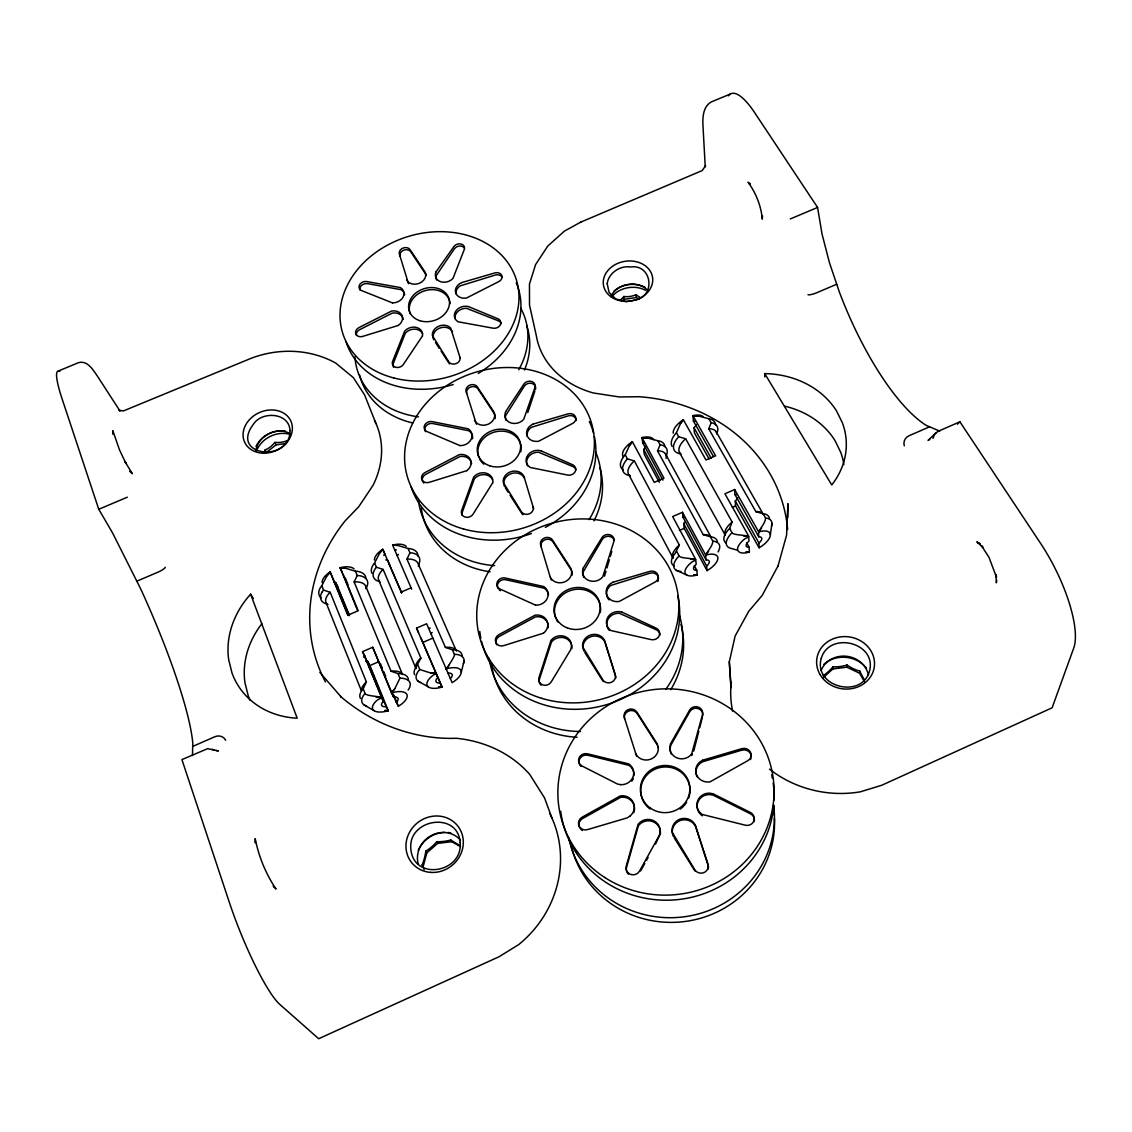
<?xml version="1.0" encoding="UTF-8"?>
<svg xmlns="http://www.w3.org/2000/svg" width="1132" height="1132" viewBox="0 0 1132 1132"><rect width="100%" height="100%" fill="white"/><g stroke="black" fill="none" stroke-linecap="round" stroke-linejoin="round"><path stroke-width="1.5" d="M787.83 517.437L787.886 503.655L786.57 535.238L777.882 566.524L778.123 565.717L762.232 595.361L748.776 611.238L735.149 635.986L729.305 661.824L730.961 687.761M192.482 755.525L192.78 743.271A160.56 25.442 66.2 0 0 140.566 588.626L112.549 532.903L98.767 509.287L62.161 399.072A72.505 9.778 65.5 0 1 59.798 371.48M822.964 677.87L832.897 668.955L833.039 666.776A15.975 6.198 -9.3 0 0 847.033 665.008A16.117 5.886 28.7 0 0 859.796 671.078A16.046 3.481 64.5 0 0 864.169 679.384M864.593 681.988L859.584 673.243L846.849 667.187L847.033 665.008M255.478 840.878L255.294 842.774L255.195 838.671C258.719 856.5 265.85 873.961 276.024 889.03L273.208 886.087L274.623 887.191M859.584 673.243L859.796 671.078M770.326 534.898L771.967 523.479M996.726 580.306L996.344 582.81L995.99 574.745L996.514 577.278L989.014 557.383L981.444 545.61L983.043 547.548L976.831 541.761L980.114 543.742L977.977 543.105M666.055 458.446L666.989 453.451A24.536 11.858 -28.3 0 0 662.036 445.145L660.069 444.791L657.862 440.758L647.023 437.886L642 437.645L642.721 442.853L662.913 480.152M461.262 672.323L464.092 660.947M693.718 751.124L698.84 731.102M699.703 727.763L702.264 717.745M460.611 846.708L451.725 841.699L437.73 843.397L426.849 852.835L423.198 866.475L422.179 864.82A16.471 4.019 -78.7 0 0 425.83 851.137A16.329 5.66 -42.3 0 0 436.74 841.684A16.117 5.264 -4.1 0 0 450.777 839.972A16.145 2.901 32.7 0 0 458.885 844.868M418.345 566.382L419.25 563.142A24.876 12.155 -23.3 0 0 412.246 552.982L409.94 552.77L408.072 548.511L397.573 545.398L392.62 545.1L411.694 589.206M604.53 576.174L605.988 571.236M606.95 567.953L609.37 559.717M610.346 556.42L611.804 551.482M932.895 438.381L934.735 434.08L938.074 431.349L959.894 421.812L1040.733 543.586A82.452 26.772 63.5 0 1 1073.73 648.07L1052.123 707.797L881.757 785.254L860.447 791.792A107.13 97.508 9.4 0 1 769.534 769.166M713.372 456.366L693.392 421.005L692.926 415.699L697.977 415.925L708.873 418.741L711.151 422.745L708.731 428.787L755.865 511.636L763.138 513.787L765.586 518.074C765.161 525.22 757.011 529.592 758.794 536.794L760.265 536.908A8.745 3.665 -28.8 0 1 760.393 541.634L758.964 543.006L759.091 547.803L762.331 545.695A18.211 7.627 -28.8 0 0 761.977 531.149L758.85 531.799M726.164 543.091A25.371 10.825 -28.8 0 1 727.834 530.356L729.659 528.446L732.121 522.022L685.638 438.749L678.676 436.754L676.441 432.735L680.53 423.439L683.403 419.802L705.958 459.974L715.608 455.786L692.926 415.699L697.977 415.925M660.069 444.791L657.551 450.89L703.227 534.658L710.457 536.851L712.835 541.181C712.452 548.341 703.793 552.713 706.113 559.915L707.627 560A8.731 3.693 -28 0 1 708.024 564.627L706.637 565.986L707.047 570.67L710.259 568.561A18.211 7.698 -28 0 0 709.071 554.355L705.873 555.02M527.781 412.515L534.912 391.035M674.021 565.943A25.371 10.91 -28 0 1 675.026 553.463L679.356 545.1L634.345 460.922L627.411 458.885L625.246 454.823L629.491 445.442L632.42 441.777L654.268 482.388L663.975 478.171L642 437.645L647.023 437.886M409.94 552.77L406.954 559.137L445.4 647.419L452.39 649.782L454.399 654.353C455.885 656.404 439.046 678.705 449.432 664.809M414.609 674.7A25.739 11.193 -23.6 0 1 416.293 666.706L420.878 658.131L383.125 569.424L376.432 567.231L374.621 562.944L379.588 553.152L382.786 549.331L384.88 554.029L383.748 555.359M326.936 575.848L330.176 572L347.765 615.256L357.797 610.912L340.067 567.74L345.019 568.052L355.448 571.207L357.231 575.523L354.132 581.947L391.035 671.191L397.983 673.597L399.907 678.21L394.785 688.765L391.446 692.883L372.711 647.249L362.565 651.664L383.352 701.515L382.177 702.788A8.915 3.792 -22.8 0 0 384.314 706.736L386.139 706.693L388.276 710.712L384.597 711.618A18.579 7.91 -22.8 0 1 372.824 709.311A18.579 7.91 -22.8 0 1 378.046 699.505C388.219 695.713 366.683 697.086 365.07 693.463L363.202 688.808L366.386 681.973L330.19 592.291L323.54 590.055L321.799 585.725L326.936 575.848L330.176 572L348.132 614.902M761.751 217.302L762.515 215.816L762.303 219.155C761.1 205.882 755.935 192.907 748.04 182.21L750.261 184.063L748.634 183.313M691.85 755.426L692.473 754.28M640.613 870.947L644.773 863.461M646.429 860.476L648.098 857.476M655.57 844.005L660.423 833.506A12.197 11.773 -8 0 0 638.377 825.794L626.534 867.437A7.202 7.018 -13.1 0 0 628.486 874.173M321.799 585.725L320.441 587.536A24.989 12.226 -22.2 0 0 321.219 597.866M761.567 527.993L758.666 531.884L734.696 489.533L724.933 493.778L748.747 536.228L748.945 541.124L747.516 542.497A8.745 3.665 -28.8 0 0 747.7 547.209L749.172 547.308L749.356 552.091L746.087 552.826A18.211 7.627 -28.8 0 1 737.583 549.218A18.211 7.627 -28.8 0 1 745.479 538.393C756.204 534.431 733.805 536.158 732.05 532.762L729.659 528.446M322.181 591.866L323.54 590.055M708.66 551.185L705.689 555.105L682.469 512.287L672.649 516.56L695.727 559.477L696.194 564.26L694.807 565.632A8.731 3.693 -28 0 0 695.274 570.231L696.803 570.302L697.255 574.971L693.93 575.735A18.211 7.698 -28 0 1 684.959 572.325A18.211 7.698 -28 0 1 692.473 561.628C703.128 557.694 680.856 559.378 679.115 555.939L676.795 551.581M374.621 562.944L373.206 564.783A24.847 12.197 -23.2 0 0 371.876 573.216M376.432 567.231L375.017 569.056A24.876 12.155 -23.3 0 0 377.748 581.098M680.53 423.439L683.403 419.802M629.491 445.442L632.42 441.777M394.785 688.765L391.446 692.883L393.596 697.015L395.422 696.987A8.915 3.792 -22.8 0 1 397.474 700.963L396.299 702.236L398.393 706.269L401.464 704.203A18.579 7.91 -22.8 0 0 395.195 691.992L391.644 692.798M363.202 688.808L361.745 690.577A25.895 11.221 -22.7 0 0 360.457 698.416M365.07 693.463L363.613 695.232A25.937 11.179 -22.7 0 0 366.584 706.099M379.588 553.152L382.786 549.331L401.662 592.97M417.807 664.923L419.76 669.521L418.246 671.304A25.767 11.15 -23.6 0 0 420.51 682.455M397.233 555.77L398.365 554.454M625.246 454.823L623.591 456.748A24.508 11.9 -28.3 0 0 623.251 469.978M627.411 458.885L625.755 460.809A24.536 11.858 -28.3 0 0 628.062 475.199L630.043 475.511M676.441 432.735L674.743 434.674A24.508 11.801 -29.3 0 0 672.068 446.291M363.683 657.253L364.829 655.952L362.565 651.664M678.676 436.754L676.964 438.707A24.55 11.759 -29.3 0 0 678.521 453.366L680.431 453.706M430.981 633.764L432.155 632.463M659.348 482.289L644.363 454.526L643.655 449.432L644.929 448.06A8.377 4.104 -28.4 0 0 645.848 446.404M679.115 555.939L677.346 557.835A25.413 10.867 -28 0 0 678.945 571.264L680.926 571.462M450.338 678.507L451.541 677.219A8.858 3.792 -23.7 0 0 449.786 673.13L448.017 673.144M709.042 458.842L694.44 432.905L693.987 427.712L695.303 426.325A8.377 4.075 -29.4 0 0 696.279 424.656M732.05 532.762L730.225 534.672A25.413 10.768 -28.8 0 0 731.031 548.412L737.031 550.081M707.047 570.67L684.209 528.347L683.686 523.508L685.03 522.135M759.091 547.803L735.545 505.933L735.291 500.995L736.663 499.608A8.603 3.821 -29 0 0 737.71 497.981M936.277 432.466L928.056 440.461L929.782 439.414M330.19 592.291L329.101 593.324A21.48 10.4 -22.2 0 0 327.7 604.785M957.403 424.16L959.894 421.812M383.125 569.424L382.022 570.457A21.352 10.386 -23.3 0 0 380.097 582.117M366.386 681.973L365.24 682.992A22.159 9.664 -22.7 0 0 361.462 690.35M634.345 460.922L633.128 461.983A21.069 10.131 -28.3 0 0 630.326 476.105M420.878 658.131L419.717 659.164A22.017 9.636 -23.6 0 0 416.052 668.658L378.753 580.348M685.638 438.749L684.421 439.839A21.069 10.046 -29.3 0 0 680.997 454.173M679.356 545.1L678.082 546.162A21.706 9.396 -28 0 0 673.13 558.274L628.755 474.563M732.121 522.022L730.833 523.097A21.706 9.311 -28.9 0 0 724.791 533.497M621.624 301.338L624.199 299.287L636.283 297.546L639.311 298.791M286.467 443.419L276.081 444.876L266.331 452.432L265.058 449.97A14.051 7.882 -42.8 0 0 274.835 442.386A14.15 7.471 -0.1 0 0 286.976 440.688M329.992 572.085L327.233 574.094A17.801 8.787 -22.1 0 0 322.111 582.655M382.602 549.416L379.814 551.425A17.688 8.773 -23.2 0 0 374.409 560.099M632.236 441.848L629.335 443.9A17.447 8.547 -28.4 0 0 623.237 456.72M683.219 419.873L680.304 421.939A17.461 8.49 -29.4 0 0 673.215 433.202M441.89 687.166L438.608 686.841L442.074 687.082L440.221 682.95L438.452 682.978A8.858 3.792 -23.7 0 1 436.627 678.903L437.829 677.615L435.933 673.384L432.806 675.493A18.466 7.896 -23.7 0 0 427.174 685.454A18.466 7.896 -23.7 0 0 438.452 687.959L442.074 687.082L421.005 638.108M580.829 222.098L564.415 231.112L547.789 246.026L535.606 264.563L529.451 284.09L529.521 305.102L536.327 335.723A92.173 75.49 -9.2 0 0 593.423 392.988L619.487 396.978L639.113 396.709A170.762 150.74 -10.2 0 1 787.646 529.535M365.877 661.371L367.688 661.371L369.909 665.559L378.442 661.838M422.929 642.41L432.849 638.08M679.384 530.455L684.209 528.347M732.333 507.334L735.545 505.933M192.709 746.413L214.981 736.677A8.122 7.514 -10.3 0 1 225.678 740.257M929.584 426.792L908.883 435.834A7.768 7.061 -57.4 0 0 904.298 445.81M440.221 682.95L416.548 628.147L426.637 623.746L452.121 682.653L455.22 680.587A18.466 7.896 -23.7 0 0 449.843 668.022L446.362 668.814M401.124 592.121L411.086 587.805M337.69 586.956L349.477 615.369M389.38 564.627L401.648 592.743M127.308 497.203L98.767 509.287M136.972 581.14L158.084 572.113A7.669 1.613 -24.7 0 0 165.314 567.259M836.718 284.217L817.021 292.636A7.4 1.514 -19.7 0 1 808.007 294.773M728.343 95.852A70.085 19.442 69 0 1 754.619 112.606L817.573 207.439L790.292 218.943M580.49 222.24L702.208 170.564L705.59 165.682L705.25 166.829L702.958 125.468C702.505 117.162 703.156 106.366 711.405 101.866L730.352 94.013M58.227 371.084L78.476 362.679C87.772 360.004 93.517 370.603 97.876 376.885L120.049 411.114L119.058 410.223L123.416 410.93L251.092 358.32C278.345 347.849 309.927 348.769 335.666 363.032L353.311 377.593L364.546 394.813L375.937 423.467M340.251 567.656L343.689 566.99A17.801 8.787 -22.1 0 1 354.118 568.858M392.804 545.016L396.186 544.379A17.688 8.773 -23.2 0 1 406.247 546.374M642.184 437.56L645.297 437.023A17.447 8.547 -28.4 0 1 653.673 439.669M693.109 415.614L696.166 415.104A17.461 8.49 -29.4 0 1 703.057 416.491M832.897 668.955L846.849 667.187M391.035 671.191L392.62 671.021A22.159 9.664 -22.7 0 1 401.237 672.946M445.4 647.419L446.942 647.263A22.017 9.636 -23.6 0 1 455.191 649.329M354.132 581.947L355.689 581.834A21.48 10.4 -22.2 0 1 366.174 588.145M406.954 559.137L408.468 559.038A21.352 10.386 -23.3 0 1 417.963 563.396L456.394 650.999M703.227 534.658L704.599 534.573A21.706 9.396 -28 0 1 711.137 537.318L665.531 454.031M755.865 511.636L757.195 511.565A21.706 9.311 -28.9 0 1 763.378 514.452L716.344 432.056M657.551 450.89L658.895 450.861A21.069 10.131 -28.3 0 1 666.196 456.055M708.731 428.787L710.047 428.759A21.069 10.046 -29.3 0 1 716.91 434.136M428.561 628.175L430.316 628.203M399.907 678.21L402.313 678.28A25.937 11.179 -22.7 0 1 408.143 690.053M397.983 673.597L400.388 673.667A25.895 11.221 -22.7 0 1 408.355 679.964M333.756 582.329L335.553 582.386L337.874 586.871M454.399 654.353L456.734 654.452A25.767 11.15 -23.6 0 1 463.398 663.649M452.39 649.782L454.724 649.881A25.739 11.193 -23.6 0 1 462.097 656.418M385.771 559.887L387.526 559.972L389.564 564.557M394.658 549.812L396.398 549.911M749.356 552.091L745.903 551.878L749.172 552.161M392.62 545.1L397.573 545.398M693.803 574.759L697.255 574.971M345.019 568.052L340.067 567.74L342.388 572.353M419.76 669.521L430.74 673.002L435.933 673.384M743.469 535.931L748.563 536.313M690.449 559.166L695.529 559.562M693.746 574.787L697.071 575.056M682.469 512.287L683.006 517.239L684.52 517.366M357.231 575.523L359.608 575.707A25.031 12.183 -22.2 0 1 365.877 588.598M355.448 571.207L357.825 571.419A24.989 12.226 -22.2 0 1 365.947 578.537M430.74 673.002L435.735 673.469M375.98 697.001L380.96 697.482M734.696 489.533L734.965 494.599L736.423 494.741M408.072 548.511L410.392 548.737A24.847 12.197 -23.2 0 1 417.949 556.081M388.092 710.797L384.823 710.472L388.276 710.712L369.909 665.559M642.721 442.853L644.235 443.037M712.835 541.181L714.816 541.421A25.413 10.867 -28 0 1 718.07 551.949M710.457 536.851L712.438 537.092A25.371 10.91 -28 0 1 717.348 542.072M693.392 421.005L694.864 421.203M765.586 518.074L767.496 518.343A25.413 10.768 -28.8 0 1 771.5 526.154M763.138 513.787L765.048 514.07A25.371 10.825 -28.8 0 1 769.534 519.22M657.862 440.758L659.829 441.112A24.508 11.9 -28.3 0 1 664.979 446.645M711.151 422.745L713.061 423.113A24.55 11.759 -29.3 0 1 717.476 431.617M708.873 418.741L710.769 419.123A24.508 11.801 -29.3 0 1 715.523 424.811M216.212 750.445L218.32 750.969L207.665 748.662L181.912 759.586L229.386 902.487A85.763 13.626 68 0 0 279.661 1004.268L318.672 1038.723L499.127 956.71L518.668 944.612A108.545 101.951 -39.7 0 0 549.699 813.427M939.673 431.094L926.103 425.307A154.419 50.077 67.4 0 1 839.293 291.844L829.374 262.454L822.016 233.942L817.573 207.439M676.299 570.273L686.756 575.014M212.264 749.214L214.373 750.346M418.048 681.139L428.25 686.813M363.98 704.84L374.013 710.627M130.972 472.157L129.812 471.223L132.387 473.742L125.256 462.125L125.963 463.526L119.454 449.772L112.818 430.655L112.974 434.164L112.959 432.509M319.861 672.422L341.171 696.987L340.548 696.421C372.4 723.9 414.255 739.804 456.451 738.276C484.425 741.163 510.985 753.063 529.719 774.401L544.534 797.89L551.992 818.195M452.503 331.775L451.229 329.964A10.259 8.349 -16.6 0 0 439.414 328.223A10.259 8.349 -16.6 0 0 433.032 337.633L433.655 339.713M406.614 279.873L407.831 281.613A10.061 7.995 -16.9 0 0 419.392 283.255A10.061 7.995 -16.9 0 0 425.717 274.156M408.51 283.707L399.327 253.865A5.83 4.585 -16.9 0 1 403.006 248.092A5.83 4.585 -16.9 0 1 410.025 249.592L425.108 272.147L426.099 275.387M524.385 478.086L522.984 476.048A10.839 9.325 -15.5 0 0 510.376 473.954A10.839 9.325 -15.5 0 0 503.825 484.298L504.547 486.618M474.492 420.326L475.836 422.278A10.613 8.9 -16 0 0 488.147 424.245A10.613 8.9 -16 0 0 494.627 414.255M476.416 424.203L466.101 391.446A6.141 5.108 -16.2 0 1 469.865 385.121A6.141 5.108 -16.2 0 1 477.35 386.861L493.948 412.034L495.179 416.208A10.584 8.886 -16 0 1 495.165 418.557M550.308 577.207L551.779 579.386A11.221 9.976 -14.2 0 0 564.967 581.763A11.221 9.976 -14.2 0 0 571.618 570.74M550.775 578.947L551.411 579.895M425.759 274.255L410.69 251.7A5.816 4.585 -16.9 0 0 403.671 250.214A5.816 4.585 -16.9 0 0 400.006 255.988M635.547 753.572L637.189 756.049A11.928 11.235 -8.2 0 0 658.145 746.667M636.566 756.119L624.27 717.306A6.905 6.438 -10 0 1 636.807 711.971L657.225 743.88L658.414 748.153M494.486 413.987L477.93 388.842A6.127 5.094 -16.2 0 0 470.445 387.102A6.127 5.094 -16.2 0 0 466.695 393.427M435.509 342.557L439.23 348.246M441.084 351.076L449.446 363.867M571.236 570.019L552.925 541.818A6.481 5.702 -14.6 0 0 544.917 539.766A6.481 5.702 -14.6 0 0 541.082 546.742M505.452 488.048L508.211 492.307M510.037 495.151L521.965 513.645A6.41 5.561 -15.3 0 0 522.942 514.763M657.494 745.365L637.118 713.514A6.891 6.424 -10 0 0 624.595 718.848M584.834 652.556L603.243 681.549M674.29 837.977L695.006 871.074M250.625 594.201L297.192 718.197A86.301 75.023 -30.1 0 1 231.961 672.861L228.706 659.73A86.301 75.023 -30.1 0 1 250.625 594.201L253.342 598.545M764.737 373.617L831.751 484.949A84.192 71.755 -2.4 0 0 842.42 422.887L836.661 411.157A84.192 71.755 -2.4 0 0 764.737 373.617L764.793 376.97M425.83 851.137L426.849 852.835M436.74 841.684L437.73 843.397M734.965 494.599L758.794 536.794M693.987 427.712L711.25 458.333M735.291 500.995L758.964 543.006M746.653 542.794L749.172 547.308M679.554 452.602L725.357 535.408M450.777 839.972L451.725 841.699M683.006 517.239L706.113 559.915M643.655 449.432L660.38 480.378M683.686 523.508L706.637 565.986M694.355 565.745L696.803 570.302M372.711 647.249L393.596 697.015M274.835 442.386L276.081 444.876M416.548 628.147L418.515 632.547M365.65 586.008L402.567 674.559M393.766 695.006L398.393 706.269M345.317 578.183L347.92 584.522M380.366 663.465L382.361 668.319M383.691 671.545L385.672 676.384M391.658 690.93L396.299 702.236M343.038 573.938L358.094 610.587M335.553 582.386L349.123 615.751M367.688 661.371L386.139 706.693M364.829 655.952L383.352 701.515M326.242 603.059L361.363 690.69M673.399 836.534L672.436 833.591A12.254 11.815 0.3 0 1 693.831 823.912L695.572 826.502L708.108 865.386A7.259 7.061 7.9 0 1 708.25 869.051M583.914 651.112L583.093 648.495A11.49 10.471 -12.8 0 1 589.8 637.075A11.49 10.471 -12.8 0 1 603.299 639.594L604.856 641.872L615.61 676.313A6.792 6.254 -11.9 0 1 615.865 677.927M533.667 508.806L523.89 476.204L522.475 474.181A10.853 9.325 -15.5 0 0 509.853 472.086A10.853 9.325 -15.5 0 0 503.287 482.43L521.442 511.82A6.424 5.575 -15.3 0 0 529.352 513.815A6.424 5.575 -15.3 0 0 533.172 506.966M550.293 577.334L540.615 544.959A6.495 5.717 -14.6 0 1 544.45 537.969A6.495 5.717 -14.6 0 1 552.473 540.021L570.811 568.264L572.028 572.495A11.207 9.962 -14.2 0 1 572.07 575.113M460.087 357.74L450.621 327.926A10.273 8.363 -16.6 0 0 438.792 326.186A10.273 8.363 -16.6 0 0 432.382 335.596L448.824 361.858A6.07 4.981 -16.5 0 0 456.224 363.556A6.07 4.981 -16.5 0 0 459.96 357.344M639.608 296.994A13.782 6.707 34.1 0 1 635.929 294.745A13.796 8.207 -8.5 0 1 623.803 296.485L624.199 299.287M635.929 294.745L636.283 297.546M729.305 661.824L730.961 685.766M418.217 850.401A28.696 26.857 -39.8 0 1 445.017 832.388M447.904 832.487A28.696 26.857 -39.8 0 1 450.748 832.869M418.246 864.084A24.904 23.291 -39.5 0 1 430.599 835.897A24.904 23.291 -39.5 0 1 460.399 839.986M422.179 864.82A16.414 0.934 67.1 0 1 424.16 869.56M250.087 700.326A83.768 73.453 -30.7 0 1 248.219 695.741L244.993 682.893A83.768 73.453 -30.7 0 1 261.86 623.746M325.464 681.959A171.894 152.721 -20.3 0 1 345.161 520.847L358.674 506.811L373.036 485.345A94.083 77.768 -24.7 0 0 374.494 420.439M255.945 451.003A21.55 17.702 -24.8 0 1 268.808 433.669A21.55 17.702 -24.8 0 1 290.599 433.938M265.058 449.97A14.037 5.32 -82 0 1 264.506 452.842M257.36 449.05A24.833 20.447 -24.9 0 1 289.707 434.278M256.002 446.475A24.904 20.475 -24.8 0 1 285.306 431.009M356.453 335.426A5.957 4.797 -19.5 0 1 359.58 329.709L392.28 313.111A10.174 8.193 -18.2 0 1 403.176 319.408M410.223 313.79A20.73 16.683 -16.8 0 1 425.957 290.429A20.73 16.683 -16.8 0 1 450.069 303.673M393.639 367.263A6.042 4.938 -18.7 0 1 393.285 363.471L405.383 333.091A10.245 8.306 -17.8 0 1 422.59 333.657M454.993 318.559A10.216 8.278 -15.6 0 1 466.469 308.286L498.505 320.88A6.014 4.896 -14.5 0 1 501.179 323.71M359.877 289.919A5.872 4.655 -18.7 0 1 367.348 283.608L401.082 289.665A10.089 8.051 -17.8 0 1 404.648 294.801M456.04 293.853A10.131 8.136 -15.3 0 1 460.017 285.929L495.349 275.048A5.915 4.754 -14.1 0 1 501.858 276.845M464.445 248.007A5.844 4.627 -15.1 0 0 454.484 248.686L436.046 275.883A10.061 8.023 -15.8 0 0 436.598 280.014M526.635 325.45A87.164 71.302 -16.8 0 1 524.441 370.065M412.755 422.972A87.164 71.302 -16.8 0 1 359.537 374.734M520.621 307.918A87.801 71.613 -16.8 0 1 518.725 369.796M418.472 416.859A87.801 71.613 -16.8 0 1 354.91 356.806M516.206 282.731A90.164 72.731 -16.8 0 1 478.312 373.404M453.21 384.54A90.164 72.731 -16.8 0 1 346.137 342.005M614.195 290.91A24.366 19.852 -9.1 0 1 645.141 287.344M611.393 297.178A24.31 19.824 -9 0 1 645.481 290.273M611.209 295.961A21.084 17.164 -9.1 0 1 628.373 284.387A21.084 17.164 -9.1 0 1 647.957 290.683M623.803 296.485A13.881 6.622 -50.1 0 1 620.86 299.683M784.674 406.19A81.773 70.34 -1.9 0 1 835.147 440.829L840.736 452.347A81.773 70.34 -1.9 0 1 843.864 464.615M732.588 711.094A107.13 97.508 9.4 0 1 731.286 682.44M823.87 664.328A28.286 25.64 9.3 0 1 866.504 668.092M833.039 666.776A15.791 4.245 -46.8 0 1 823.077 675.719M821.11 670.625A24.564 22.23 9.1 0 1 846.156 656.235A24.564 22.23 9.1 0 1 868.442 675.21M582.442 830.449A7.089 6.792 -20.7 0 1 580.985 829.402M579.867 828.016A7.089 6.792 -20.7 0 1 582.442 818.62L620.577 797.352A12.084 11.575 -13 0 1 633.779 812.663M650.023 809.012A24.678 23.531 -5 0 1 644.476 778.151A24.678 23.531 -5 0 1 676.03 769.18A24.678 23.531 -5 0 1 688.681 798.018M686.643 802.234A24.678 23.531 -5 0 1 680.205 809.168M702.364 815.804A12.211 11.66 3.2 0 1 710.231 794.622L713.33 795.258L750.488 813.823A7.231 6.891 10.2 0 1 754.223 821.478M580.985 766.435A6.948 6.551 -16.8 0 1 587.649 755.214L629.052 765.359A11.957 11.348 -12 0 1 633.962 775.604M751.04 757.973A7.089 6.651 4.8 0 1 750.417 759.6M751.195 756.233A7.089 6.651 4.8 0 0 741.984 750.12L702.816 761.694L700.184 763.308A12.084 11.433 1 0 0 697.1 776.892M702.689 716.075A6.948 6.467 -2.5 0 0 689.812 711.632L670.809 745.281L670.13 748.153A11.957 11.249 -3.4 0 0 671.191 753.884M633.255 778.519A11.957 11.348 -12 0 1 631.783 781.165M774.444 818.408A102.998 99.107 -3.1 0 1 683.063 921.717A102.998 99.107 -3.1 0 1 570.217 841.302M773.085 806.267A102.998 99.107 -3.1 0 1 774.217 814.913M773.764 805.913A103.875 99.8 -3.5 0 1 686.7 916.425A103.875 99.8 -3.5 0 1 568.717 837.779M773.835 805.05A107.186 102.375 -4.7 0 1 669.465 900.166A107.186 102.375 -4.7 0 1 560.68 811.248M771.628 774.925A107.186 102.375 -4.7 0 1 772.321 778.179M773.17 783.132A107.186 102.375 -4.7 0 1 774.118 800.013M327.785 604.318A25.031 12.183 -22.2 0 1 322.181 591.88M496.736 644.773A6.665 6.014 -20 0 1 499.353 636.368L535.493 616.898A11.362 10.245 -17 0 1 548.228 627.722M555.869 618.298A23.178 20.857 -13.6 0 1 575.367 589.39A23.178 20.857 -13.6 0 1 600.285 612.539M557.821 621.935A23.178 20.857 -13.6 0 1 556.42 619.544M500.5 590.706A6.551 5.801 -18.2 0 1 499.17 589.829M498.179 588.654A6.551 5.801 -18.2 0 1 498.816 582.131A6.551 5.801 -18.2 0 1 505.664 579.726L544.167 588.23A11.263 10.061 -16.2 0 1 548.496 594.682M541.096 685.214A6.764 6.198 -17.9 0 1 539.44 679.242L551.468 642.014A11.461 10.414 -15.7 0 1 564.797 637.967A11.461 10.414 -15.7 0 1 571.872 648.594M609.299 630.453A11.433 10.358 -10.5 0 1 608.153 619.02A11.433 10.358 -10.5 0 1 619.331 613.275L656.447 629.859A6.735 6.127 -7.6 0 1 659.928 635.024M658.371 580.037A6.622 5.915 -7.8 0 1 657.749 581.494M658.569 578.494A6.622 5.915 -7.8 0 0 650.108 573.16L610.714 585.47A11.334 10.16 -10.4 0 0 609.03 599.861M614.181 540.261A6.523 5.745 -10.7 0 0 608.733 536.313A6.523 5.745 -10.7 0 0 602.281 539.44L582.98 572.339A11.235 10.004 -11.9 0 0 583.843 577.447M681.011 624.496A97.012 88.353 -13.5 0 1 670.682 689.728M577.051 737.286A97.012 88.353 -13.5 0 1 491.43 664.71M679.271 614.591A97.791 88.89 -13.5 0 1 665.8 689.346M580.518 731.513A97.791 88.89 -13.5 0 1 489.066 658.343M677.799 595.857A100.734 90.843 -13.6 0 1 599.903 706.425A100.734 90.843 -13.6 0 1 481.567 641.476M480.831 638.151A100.734 90.843 -13.6 0 1 479.798 631.472M423.849 483.123A6.297 5.349 -19.7 0 1 425.561 474.478L459.903 456.55A10.74 9.127 -17.9 0 1 471.634 463.681M478.978 457.554A21.89 18.593 -15.8 0 1 497.924 431.349A21.89 18.593 -15.8 0 1 520.777 451.824M483.859 464.148A21.89 18.593 -15.8 0 1 479.657 459.026M462.111 515.286A6.382 5.519 -18.5 0 1 462.224 512.4L474.322 478.878A10.811 9.282 -17.2 0 1 492.632 479.742M527.413 465.761A10.782 9.226 -14.1 0 1 538.62 452.234L573.018 466.639A6.353 5.462 -12.5 0 1 575.947 469.822M425.476 431.646A6.184 5.179 -18.6 0 1 426.212 425.773A6.184 5.179 -18.6 0 1 432.707 423.524L468.662 430.698A10.641 8.971 -17.4 0 1 472.553 438.806M527.158 436.103A10.697 9.07 -13.8 0 1 531.177 427.387L568.434 415.826A6.254 5.292 -12.1 0 1 576.23 420.524M535.45 389.394A6.155 5.136 -13.7 0 0 531.998 383.465A6.155 5.136 -13.7 0 0 524.342 386.111L505.466 415.925A10.613 8.929 -14.6 0 0 506.145 420.51M599.96 467.771A91.805 79.155 -15.9 0 1 593.989 520.833M490.057 571.802A91.805 79.155 -15.9 0 1 421.33 508.466M595.658 452.008A92.513 79.565 -15.8 0 1 589.022 519.687M494.642 565.66A92.513 79.565 -15.8 0 1 418.543 501.25M594.385 436.598A95.145 81.051 -15.8 0 1 545.369 527.356M531.432 533.526A95.145 81.051 -15.8 0 1 411.171 487.128M589.333 421.514A95.145 81.051 -15.8 0 1 593.564 433.146M460.13 842.491C463.229 872.984 413.038 881.587 410.803 848.476C408.157 818.861 457.993 810.88 460.13 842.491M290.047 430.585C290.146 463.554 229.103 456.083 253.412 424.259C261.733 410.902 289.169 412.373 290.047 430.585M607.205 283.566L609.044 292.41L615.865 298.99L626.251 301.664L637.175 299.598C656.206 293.641 650.829 263.714 630.482 267.025C620.294 265.213 608.535 273.053 607.205 283.566M821.266 658.286C813.002 687.265 862.244 699.406 869.602 670.795C876.748 642.41 829.487 630.878 821.266 658.286M660.154 832.176L659.447 835.19L639.467 871.173A7.216 7.033 -13.1 0 1 626.194 866.164L638.066 824.436A12.226 11.801 -8.1 0 1 660.154 832.176M670.568 743.795L669.889 746.667A11.985 11.278 -3.4 0 0 677.743 758.214A11.985 11.278 -3.4 0 0 691.666 753.94L702.519 714.533A6.962 6.467 -2.5 0 0 689.614 710.075L670.568 743.795M571.448 646.952L570.712 649.655L551.213 681.931A6.778 6.212 -17.9 0 1 538.931 677.658L550.987 640.358A11.49 10.429 -15.7 0 1 564.344 636.311A11.49 10.429 -15.7 0 1 571.448 646.952M583.291 568.009L582.584 570.585A11.263 10.018 -11.9 0 0 589.645 580.787A11.263 10.018 -11.9 0 0 602.762 576.796L613.884 541.45A6.537 5.759 -10.8 0 0 610.021 534.813A6.537 5.759 -10.8 0 0 601.927 537.643L583.291 568.009M492.76 482.657L473.006 514.253A6.396 5.519 -18.5 0 1 465.04 517.027A6.396 5.519 -18.5 0 1 461.601 510.574L473.728 477.011A10.839 9.282 -17.2 0 1 486.335 473.204A10.839 9.282 -17.2 0 1 492.76 482.657M505.65 411.652L504.943 413.972A10.627 8.943 -14.6 0 0 511.324 423.057A10.627 8.943 -14.6 0 0 523.734 419.307L534.983 387.399A6.169 5.151 -13.7 0 0 531.516 381.47A6.169 5.151 -13.7 0 0 523.847 384.116L505.65 411.652M422.477 335.921L403.233 364.645A6.056 4.938 -18.7 0 1 395.676 367.249A6.056 4.938 -18.7 0 1 392.578 361.476L404.69 331.068A10.259 8.32 -17.8 0 1 416.647 327.488A10.259 8.32 -17.8 0 1 422.477 335.921M436.16 271.666L435.424 273.774A10.075 8.023 -15.8 0 0 441.254 281.91A10.075 8.023 -15.8 0 0 453.012 278.373L464.318 249.394A5.844 4.627 -15.1 0 0 461.177 244.073A5.844 4.627 -15.1 0 0 453.89 246.564L436.16 271.666M629.802 816.257L627.1 817.898L587.381 829.643A7.103 6.806 -20.7 0 1 582.004 817.262L620.223 795.952A12.112 11.589 -13 0 1 629.802 816.257M702.647 760.223L700 761.836A12.112 11.447 0.9 0 0 710.061 781.844L747.87 760.647A7.103 6.651 4.7 0 0 741.899 748.634L702.647 760.223M612.879 582.258L610.36 583.73A11.348 10.174 -10.4 0 0 607.148 595.941A11.348 10.174 -10.4 0 0 619.275 601.446L655.117 582.032A6.636 5.929 -7.8 0 0 657.763 574.504A6.636 5.929 -7.8 0 0 649.839 571.391L612.879 582.258M543.473 633.184L503.528 645.679A6.679 6.014 -19.9 0 1 498.788 634.727L534.997 615.214A11.391 10.259 -17 0 1 546.94 620.817A11.391 10.259 -17 0 1 543.473 633.184M533.087 424.09L530.696 425.448A10.712 9.084 -13.8 0 0 527.399 436.443A10.712 9.084 -13.8 0 0 538.648 441.225L572.721 423.368A6.268 5.292 -12.1 0 0 575.367 416.562A6.268 5.292 -12.1 0 0 568.023 413.873L533.087 424.09M466.823 470.657L429.085 482.373A6.311 5.363 -19.7 0 1 421.911 479.586A6.311 5.363 -19.7 0 1 424.882 472.61L459.281 454.654A10.754 9.141 -17.9 0 1 470.36 459.521A10.754 9.141 -17.9 0 1 466.823 470.657M461.715 282.575L459.436 283.835A10.146 8.15 -15.3 0 0 456.083 293.811A10.146 8.15 -15.3 0 0 466.554 297.999L499.028 281.458A5.929 4.754 -14.1 0 0 501.674 275.274A5.929 4.754 -14.1 0 0 494.825 272.939L461.715 282.575M398.337 325.422L362.58 336.445A5.971 4.811 -19.5 0 1 355.873 334.011A5.971 4.811 -19.5 0 1 358.816 327.686L391.573 311.059A10.188 8.193 -18.2 0 1 401.902 315.333A10.188 8.193 -18.2 0 1 398.337 325.422M468.422 306.574L465.889 306.206A10.23 8.278 -15.6 0 0 455.163 312.163A10.23 8.278 -15.6 0 0 458.135 321.785L493.198 328.195A6.028 4.91 -14.5 0 0 500.33 324.856A6.028 4.91 -14.5 0 0 497.981 318.814L468.422 306.574M392.436 302.881L361.589 290.584A5.886 4.655 -18.7 0 1 359.594 284.769A5.886 4.655 -18.7 0 1 366.598 281.528L400.388 287.585A10.103 8.066 -17.8 0 1 403.119 297.023A10.103 8.066 -17.8 0 1 392.436 302.881M540.855 450.762L538.153 450.324A10.811 9.24 -14.1 0 0 526.889 456.762A10.811 9.24 -14.1 0 0 530.314 467.488L567.769 475.086A6.367 5.476 -12.5 0 0 575.268 471.478A6.367 5.476 -12.5 0 0 572.608 464.743L540.855 450.762M460.002 445.598L426.934 431.547A6.198 5.193 -18.6 0 1 424.684 425.094A6.198 5.193 -18.6 0 1 432.042 421.599L468.068 428.773A10.655 8.985 -17.4 0 1 471.209 439.258A10.655 8.985 -17.4 0 1 460.002 445.598M621.893 612.101L618.992 611.577A11.461 10.372 -10.5 0 0 607.162 618.581A11.461 10.372 -10.5 0 0 611.11 630.595L651.31 639.651A6.75 6.141 -7.6 0 0 656.178 628.175L621.893 612.101M535.521 605.139L499.934 588.994A6.566 5.816 -18.2 0 1 497.358 581.763A6.566 5.816 -18.2 0 1 505.113 577.985L543.685 586.518A11.278 10.075 -16.2 0 1 547.308 598.248A11.278 10.075 -16.2 0 1 535.521 605.139M713.188 793.843L710.061 793.207A12.24 11.688 3.1 0 0 702.18 814.432L745.549 825.256A7.245 6.905 10 0 0 750.417 812.451L713.188 793.843M620.52 784.646L617.464 784.023L581.99 765.982A6.962 6.566 -16.8 0 1 587.239 753.742L628.727 763.902A11.985 11.362 -12.1 0 1 620.52 784.646M604.488 640.231L602.932 637.939A11.518 10.485 -12.8 0 0 589.404 635.42A11.518 10.485 -12.8 0 0 582.683 646.867L602.875 679.964A6.806 6.268 -11.9 0 0 615.27 674.714L604.488 640.231M695.373 825.143L693.633 822.554A12.282 11.829 0.1 0 0 672.196 832.261L694.807 869.801A7.273 7.075 7.6 0 0 707.939 864.098L695.373 825.143M430.443 872.376A29.46 27.451 -38.5 0 0 461.318 832.048A29.46 27.451 -38.5 0 0 412.147 828.242A29.46 27.451 -38.5 0 0 430.443 872.376M262.921 453.168A25.413 20.744 -24.6 0 0 291.065 421.528A25.413 20.744 -24.6 0 0 249.167 419.972A25.413 20.744 -24.6 0 0 262.921 453.168M393.837 377.975A90.843 73.056 -16.8 0 0 518.399 289.014A90.843 73.056 -16.8 0 0 376.206 252.153A90.843 73.056 -16.8 0 0 393.837 377.975M419.859 320.71A20.772 16.697 -16.8 0 0 449.475 301.593A20.772 16.697 -16.8 0 0 417.793 291.603A20.772 16.697 -16.8 0 0 419.859 320.71M613.671 298.423A24.862 20.093 -9.2 0 0 652.64 281.698A24.862 20.093 -9.2 0 0 617.676 263.402A24.862 20.093 -9.2 0 0 613.671 298.423M819.978 674.431A29.022 26.178 8.4 0 0 870.126 677.403A29.022 26.178 8.4 0 0 846.594 636.651A29.022 26.178 8.4 0 0 819.978 674.431M604.743 877.484A108.148 103.125 -5 0 0 773.736 799.206A108.148 103.125 -5 0 0 619.402 699.251A108.148 103.125 -5 0 0 604.743 877.484M649.966 807.809A24.72 23.56 -5.1 0 0 689.614 792.089A24.72 23.56 -5.1 0 0 655.796 767.312A24.72 23.56 -5.1 0 0 649.966 807.809M541.747 698.331A101.597 91.395 -13.6 0 0 677.573 591.979A101.597 91.395 -13.6 0 0 514.041 542.412A101.597 91.395 -13.6 0 0 541.747 698.331M567.627 628.048A23.234 20.885 -13.6 0 0 600.102 605.351A23.234 20.885 -13.6 0 0 563.609 592.036A23.234 20.885 -13.6 0 0 567.627 628.048M463.554 528.984A95.909 81.462 -15.8 0 0 593.522 432A95.909 81.462 -15.8 0 0 441.381 389.366A95.909 81.462 -15.8 0 0 463.554 528.984M489.59 465.747A21.933 18.621 -15.8 0 0 520.578 444.975A21.933 18.621 -15.8 0 0 486.647 433.471A21.933 18.621 -15.8 0 0 489.59 465.747"/></g></svg>
